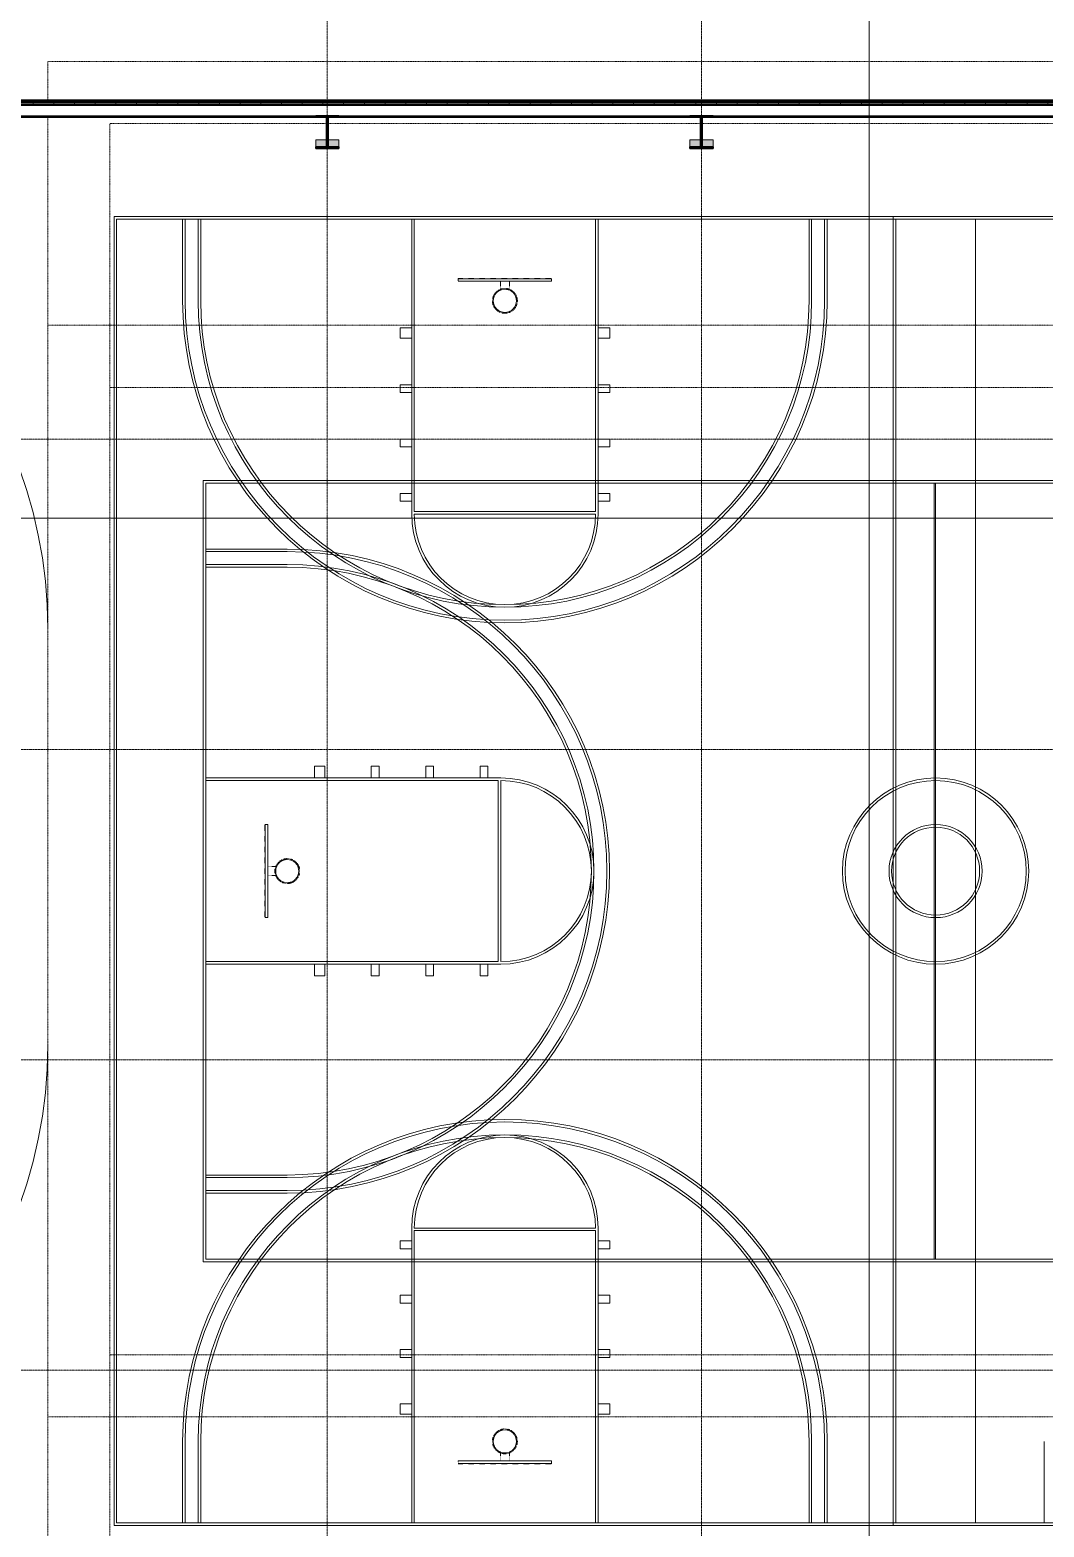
# Model space of a CAD drawing. Header units: inches. Extents: x 21836 to 26424, y -23174 to -20350.
# Drawn here: x 24590 to 25373, y -22231 to -21074 of the extents above; entities that cross this region are included whole.
import ezdxf

# ---------------------------------------------------------------- set-up
doc = ezdxf.new("R2010")
doc.units = ezdxf.units.IN
doc.header["$MEASUREMENT"] = 0
for name, pattern in [('Dash', [0.25, 0.125, -0.125]), ('Dash 1_16_', [0.125, 0.0625, -0.0625]), ('Grid Line 1_2_', [0.875, 0.5, -0.125, 0.125, -0.125])]:
    doc.linetypes.add(name, pattern=pattern)
for name, color, linetype, lineweight in [('A-DETL', 90, 'Continuous', 9), ('A-WALL', 113, 'Continuous', 13), ('A-WALL-PATT', 111, 'Continuous', 50), ('G-ANNO-SYMB', 111, 'Continuous', 9), ('L-SITE-WALL', 31, 'Continuous', 13), ('Q-SPCQ', 91, 'Continuous', 9), ('Q-SPCQ-HDLN', 91, 'Dash', 9), ('S-COLS', 52, 'Continuous', 9), ('S-GRID', 1, 'Continuous', 9)]:
    doc.layers.add(name, color=color, linetype=linetype, lineweight=lineweight)
pattern_1 = [(45, (0, 0), (-12.671354, 12.671354), []), (45, (0, 19.2), (-12.671354, 12.671354), [])]

# ---------------------------------------------------------------- blocks, each defined once
blk = doc.blocks.new('Basketball_Backstop-Performance_Sports_Systems-3103-Ceiling_Hung - 27_-0_ to 27_-11 7_8_-652462-First Floor Plan')
at = {"layer": 'Q-SPCQ-HDLN'}
for p, q in [((-36, 0), (-36, 2.2)), ((-36, 2.2), (36, 2.2)), ((36, 2.2), (36, 0)), ((36, 0), (-36, 0)), ((-3.5, 0), (-3.5, -6.2)), ((3.5, 0), (3.5, -6.2))]:
    blk.add_line(p, q, dxfattribs=at)
for radius in [9.63, 9]:
    blk.add_circle((0, -15.1), radius, dxfattribs=at)
blk = doc.blocks.new('Basketball_Backstop-Performance_Sports_Systems-3103-Ceiling_Hung - 27_-0_ to 27_-11 7_8_-706978-First Floor Plan')
at = {"layer": 'Q-SPCQ-HDLN'}
for p, q in [((36, 0), (-36, 0)), ((-36, 0), (-36, -2.2)), ((-3.5, 0), (-3.5, 6.2)), ((3.5, 0), (3.5, 6.2)), ((36, -2.2), (36, 0)), ((-36, -2.2), (36, -2.2))]:
    blk.add_line(p, q, dxfattribs=at)
for radius in [9.62, 9]:
    blk.add_circle((0, 15.1), radius, dxfattribs=at)

msp = doc.modelspace()

# ---------------------------------------------------------------- hatches: boundary and pattern name
at = {"layer": 'A-WALL-PATT', "lineweight": 9}
h = msp.add_hatch(dxfattribs=at)
h.set_pattern_fill('FP_10', color=256, style=0, pattern_type=2)
h.set_pattern_definition([(0, (0, 0), (0, 16), []), (90, (0, 0), (-16, 1e-15), [])])
h.paths.add_polyline_path([(25820, -21131.3), (25820, -21130.3), (24064.7, -21130.3), (24064.7, -21131.3), (25810.9, -21131.3)], flags=0)
at = {"layer": 'S-COLS'}
h = msp.add_hatch(dxfattribs=at)
h.set_pattern_fill('FP_1', color=256, style=0, pattern_type=2)
h.set_pattern_definition(pattern_1)
h.paths.add_polyline_path([(24828.4, -21141.3), (24828.4, -21140.1), (24810.4, -21140.1), (24810.4, -21141.3)], flags=0)
h = msp.add_hatch(dxfattribs=at)
h.set_pattern_fill('FP_1', color=256, style=0, pattern_type=2)
h.set_pattern_definition(pattern_1)
h.paths.add_polyline_path([(24820, -21164.2), (24820, -21141.3), (24818.8, -21141.3), (24818.8, -21164.2)], flags=0)
h = msp.add_hatch(dxfattribs=at)
h.set_pattern_fill('FP_1', color=256, style=0, pattern_type=2)
h.set_pattern_definition(pattern_1)
h.paths.add_polyline_path([(25117.4, -21141.3), (25117.4, -21140.1), (25099.4, -21140.1), (25099.4, -21141.3)], flags=0)
h = msp.add_hatch(dxfattribs=at)
h.set_pattern_fill('FP_1', color=256, style=0, pattern_type=2)
h.set_pattern_definition(pattern_1)
h.paths.add_polyline_path([(25109, -21164.2), (25109, -21141.3), (25107.8, -21141.3), (25107.8, -21164.2)], flags=0)
h = msp.add_hatch(color=256, dxfattribs=at)
h.paths.add_polyline_path([(24818.8, -21164.2), (24818.8, -21158.8), (24810.4, -21158.8), (24810.4, -21164.2)], flags=0)
h.paths.add_polyline_path([(24828.4, -21164.2), (24828.4, -21158.8), (24820, -21158.8), (24820, -21164.2)], flags=0)
h = msp.add_hatch(color=256, dxfattribs=at)
h.paths.add_polyline_path([(25107.8, -21164.2), (25107.8, -21158.8), (25099.4, -21158.8), (25099.4, -21164.2)], flags=0)
h.paths.add_polyline_path([(25117.4, -21164.2), (25117.4, -21158.8), (25109, -21158.8), (25109, -21164.2)], flags=0)
h = msp.add_hatch(dxfattribs=at)
h.set_pattern_fill('FP_1', color=256, style=0, pattern_type=2)
h.set_pattern_definition(pattern_1)
h.paths.add_polyline_path([(24828.4, -21165.5), (24828.4, -21164.2), (24810.4, -21164.2), (24810.4, -21165.5)], flags=0)
h = msp.add_hatch(dxfattribs=at)
h.set_pattern_fill('FP_1', color=256, style=0, pattern_type=2)
h.set_pattern_definition(pattern_1)
h.paths.add_polyline_path([(25117.4, -21165.5), (25117.4, -21164.2), (25099.4, -21164.2), (25099.4, -21165.5)], flags=0)

# ---------------------------------------------------------------- linework, layer by layer
at = {"layer": 'A-DETL', "linetype": 'Dash 1_16_'}
for p, q in [((25975.4, -21098.1), (24603.4, -21098.1)), ((24603.4, -21098.1), (24603.4, -21128.6)), ((24603.4, -21140.7), (24603.4, -22350.1)), ((24651.4, -21146.1), (24651.4, -22302.1)), ((24818.8, -21146.1), (24651.4, -21146.1)), ((25107.8, -21146.1), (24820, -21146.1)), ((25396.8, -21146.1), (25109, -21146.1)), ((25975.4, -21302.1), (24603.4, -21302.1)), ((25927.4, -21350.1), (24651.4, -21350.1)), ((25927.4, -22098.1), (24651.4, -22098.1)), ((25975.4, -22146.1), (24603.4, -22146.1))]:
    msp.add_line(p, q, dxfattribs=at)
at = {"layer": 'A-DETL'}
for p, q in [((24654.6, -21218.1), (25924.2, -21218.1)), ((24654.6, -21218.1), (24654.6, -22230.1)), ((24656.6, -21220.1), (24656.6, -22228.1)), ((24656.6, -21220.1), (25922.2, -21220.1)), ((24707.6, -21283.1), (24707.6, -21220.1)), ((24709.6, -21283.1), (24709.6, -21220.1)), ((24719.6, -21283.1), (24719.6, -21220.1)), ((24721.6, -21283.1), (24721.6, -21220.1)), ((24884.6, -21448.1), (24884.6, -21220.1)), ((24886.6, -21446.1), (24886.6, -21220.1)), ((25026.6, -21446.1), (25026.6, -21220.1)), ((25028.6, -21448.1), (25028.6, -21220.1)), ((25191.6, -21283.1), (25191.6, -21220.1)), ((25193.6, -21283.1), (25193.6, -21220.1)), ((25203.6, -21283.1), (25203.6, -21220.1)), ((25205.6, -21283.1), (25205.6, -21220.1)), ((25256.6, -21218.1), (25256.6, -22230.1)), ((25258.6, -21220.1), (25258.6, -22228.1)), ((25320.2, -21220.1), (25320.2, -22228.1)), ((24920.6, -21266.1), (24992.6, -21266.1)), ((24920.6, -21268.1), (24992.6, -21268.1)), ((24992.6, -21268.1), (24992.6, -21266.1)), ((24884.6, -21304.1), (24875.6, -21304.1)), ((24875.6, -21312.1), (24875.6, -21304.1)), ((25028.6, -21304.1), (25037.6, -21304.1)), ((25037.6, -21312.1), (25037.6, -21304.1)), ((24884.6, -21312.1), (24875.6, -21312.1)), ((25028.6, -21312.1), (25037.6, -21312.1)), ((24884.6, -21348.1), (24875.6, -21348.1)), ((24875.6, -21354.1), (24875.6, -21348.1)), ((24884.6, -21354.1), (24875.6, -21354.1)), ((25028.6, -21348.1), (25037.6, -21348.1)), ((25028.6, -21354.1), (25037.6, -21354.1)), ((25037.6, -21354.1), (25037.6, -21348.1)), ((24884.6, -21390.1), (24875.6, -21390.1)), ((24875.6, -21396.1), (24875.6, -21390.1)), ((25028.6, -21390.1), (25037.6, -21390.1)), ((25037.6, -21396.1), (25037.6, -21390.1)), ((24884.6, -21396.1), (24875.6, -21396.1)), ((25028.6, -21396.1), (25037.6, -21396.1)), ((25855.4, -21422.1), (24723.4, -21422.1)), ((24723.4, -21422.1), (24723.4, -22026.1)), ((24725.4, -21424.1), (24725.4, -22024.1)), ((25853.4, -21424.1), (24725.4, -21424.1)), ((25288.4, -21424.1), (25288.4, -22024.1)), ((25289.4, -21424.1), (25289.4, -22024.1)), ((24884.6, -21432.1), (24875.6, -21432.1)), ((24875.6, -21438.1), (24875.6, -21432.1)), ((25028.6, -21432.1), (25037.6, -21432.1)), ((25037.6, -21438.1), (25037.6, -21432.1)), ((24884.6, -21438.1), (24875.6, -21438.1)), ((24886.6, -21446.1), (25026.6, -21446.1)), ((24886.6, -21448.1), (25026.6, -21448.1)), ((25028.6, -21438.1), (25037.6, -21438.1)), ((24788.4, -21475.1), (24725.4, -21475.1)), ((24788.4, -21477.1), (24725.4, -21477.1)), ((24788.4, -21487.1), (24725.4, -21487.1)), ((24788.4, -21489.1), (24725.4, -21489.1)), ((24809.4, -21652.1), (24809.4, -21643.1)), ((24817.4, -21643.1), (24809.4, -21643.1)), ((24817.4, -21652.1), (24817.4, -21643.1)), ((24853.4, -21652.1), (24853.4, -21643.1)), ((24859.4, -21643.1), (24853.4, -21643.1)), ((24859.4, -21652.1), (24859.4, -21643.1)), ((24895.4, -21652.1), (24895.4, -21643.1)), ((24901.4, -21643.1), (24895.4, -21643.1)), ((24901.4, -21652.1), (24901.4, -21643.1)), ((24937.4, -21652.1), (24937.4, -21643.1)), ((24943.4, -21643.1), (24937.4, -21643.1)), ((24943.4, -21652.1), (24943.4, -21643.1)), ((24953.4, -21652.1), (24725.4, -21652.1)), ((24951.4, -21654.1), (24725.4, -21654.1)), ((24951.4, -21794.1), (24951.4, -21654.1)), ((24953.4, -21794.1), (24953.4, -21654.1)), ((24771.4, -21760.1), (24771.4, -21688.1)), ((24773.4, -21760.1), (24773.4, -21688.1)), ((24773.4, -21760.1), (24771.4, -21760.1)), ((24951.4, -21794.1), (24725.4, -21794.1)), ((24953.4, -21796.1), (24725.4, -21796.1)), ((24809.4, -21796.1), (24809.4, -21805.1)), ((24817.4, -21796.1), (24817.4, -21805.1)), ((24853.4, -21796.1), (24853.4, -21805.1)), ((24859.4, -21796.1), (24859.4, -21805.1)), ((24895.4, -21796.1), (24895.4, -21805.1)), ((24901.4, -21796.1), (24901.4, -21805.1)), ((24937.4, -21796.1), (24937.4, -21805.1)), ((24943.4, -21796.1), (24943.4, -21805.1)), ((24817.4, -21805.1), (24809.4, -21805.1)), ((24859.4, -21805.1), (24853.4, -21805.1)), ((24901.4, -21805.1), (24895.4, -21805.1)), ((24943.4, -21805.1), (24937.4, -21805.1)), ((24788.4, -21959.1), (24725.4, -21959.1)), ((24788.4, -21961.1), (24725.4, -21961.1)), ((24788.4, -21971.1), (24725.4, -21971.1)), ((24788.4, -21973.1), (24725.4, -21973.1)), ((24884.6, -22000.1), (24884.6, -22228.1)), ((24886.6, -22000.1), (25026.6, -22000.1)), ((24886.6, -22002.1), (25026.6, -22002.1)), ((24886.6, -22002.1), (24886.6, -22228.1)), ((25026.6, -22002.1), (25026.6, -22228.1)), ((25028.6, -22000.1), (25028.6, -22228.1)), ((24875.6, -22010.1), (24875.6, -22016.1)), ((24884.6, -22010.1), (24875.6, -22010.1)), ((24884.6, -22016.1), (24875.6, -22016.1)), ((25028.6, -22010.1), (25037.6, -22010.1)), ((25028.6, -22016.1), (25037.6, -22016.1)), ((25037.6, -22010.1), (25037.6, -22016.1)), ((24723.4, -22026.1), (25855.4, -22026.1)), ((24725.4, -22024.1), (25853.4, -22024.1)), ((24875.6, -22052.1), (24875.6, -22058.1)), ((24884.6, -22052.1), (24875.6, -22052.1)), ((24884.6, -22058.1), (24875.6, -22058.1)), ((25028.6, -22052.1), (25037.6, -22052.1)), ((25028.6, -22058.1), (25037.6, -22058.1)), ((25037.6, -22052.1), (25037.6, -22058.1)), ((24875.6, -22094.1), (24875.6, -22100.1)), ((24884.6, -22094.1), (24875.6, -22094.1)), ((25028.6, -22094.1), (25037.6, -22094.1)), ((25037.6, -22094.1), (25037.6, -22100.1)), ((24884.6, -22100.1), (24875.6, -22100.1)), ((25028.6, -22100.1), (25037.6, -22100.1)), ((24875.6, -22136.1), (24875.6, -22144.1)), ((24884.6, -22136.1), (24875.6, -22136.1)), ((25028.6, -22136.1), (25037.6, -22136.1)), ((25037.6, -22136.1), (25037.6, -22144.1)), ((24884.6, -22144.1), (24875.6, -22144.1)), ((25028.6, -22144.1), (25037.6, -22144.1)), ((24707.6, -22165.1), (24707.6, -22228.1)), ((24709.6, -22165.1), (24709.6, -22228.1)), ((24719.6, -22165.1), (24719.6, -22228.1)), ((24721.6, -22165.1), (24721.6, -22228.1)), ((25191.6, -22165.1), (25191.6, -22228.1)), ((25193.6, -22165.1), (25193.6, -22228.1)), ((25203.6, -22165.1), (25203.6, -22228.1)), ((25205.6, -22165.1), (25205.6, -22228.1)), ((25373.2, -22165.1), (25373.2, -22228.1)), ((24920.6, -22180.1), (24992.6, -22180.1)), ((24920.6, -22182.1), (24992.6, -22182.1)), ((24992.6, -22180.1), (24992.6, -22182.1)), ((24654.6, -22230.1), (25924.2, -22230.1)), ((24656.6, -22228.1), (25922.2, -22228.1))]:
    msp.add_line(p, q, dxfattribs=at)
for centre, radius in [((24956.6, -21283.1), 9), ((25289.4, -21724.1), 72), ((25289.4, -21724.1), 70), ((25289.4, -21724.1), 36), ((25289.4, -21724.1), 34), ((24788.4, -21724.1), 9), ((24956.6, -22165.1), 9)]:
    msp.add_circle(centre, radius, dxfattribs=at)
for centre, radius, start, end in [((24243.4, -21536.8), 360, 0, 90), ((24956.6, -21283.1), 249, 180, 270), ((24956.6, -21283.1), 247, 180, 270), ((24956.6, -21283.1), 237, 180, 270), ((24956.6, -21283.1), 235, 180, 270), ((24956.6, -21283.1), 247, 270, 0), ((24956.6, -21283.1), 249, 270, 0), ((24956.6, -21283.1), 235, 270, 0), ((24956.6, -21283.1), 237, 270, 0), ((24956.6, -21448.1), 72, 180, 0), ((24956.6, -21448.1), 70, 180, 0), ((24788.4, -21724.1), 249, 0, 90), ((24788.4, -21724.1), 247, 0, 90), ((24788.4, -21724.1), 237, 0, 90), ((24788.4, -21724.1), 235, 0, 90), ((24953.4, -21724.1), 72, 270, 90), ((24953.4, -21724.1), 70, 270, 90), ((24788.4, -21724.1), 247, 270, 0), ((24788.4, -21724.1), 249, 270, 0), ((24788.4, -21724.1), 235, 270, 0), ((24788.4, -21724.1), 237, 270, 0), ((24243.4, -21858.8), 360, 270, 0), ((24956.6, -22165.1), 249, 90, 180), ((24956.6, -22165.1), 247, 90, 180), ((24956.6, -22165.1), 249, 360, 90), ((24956.6, -22165.1), 247, 360, 90), ((24956.6, -22165.1), 237, 90, 180), ((24956.6, -22165.1), 235, 90, 180), ((24956.6, -22000.1), 72, 0, 180), ((24956.6, -22000.1), 70, 0, 180), ((24956.6, -22165.1), 237, 360, 90), ((24956.6, -22165.1), 235, 360, 90)]:
    msp.add_arc(centre, radius, start, end, dxfattribs=at)
at = {"layer": 'A-WALL'}
for p, q in [((24064.7, -21129.6), (25820, -21129.6)), ((24064.7, -21130.3), (25820, -21130.3)), ((24064.7, -21131.3), (25820, -21131.3)), ((24064.7, -21132.1), (25820, -21132.1)), ((24064.7, -21140.1), (25820, -21140.1))]:
    msp.add_line(p, q, dxfattribs=at)
at = {"layer": 'G-ANNO-SYMB'}
for p, q in [((25238.1, -20427.1), (25238.1, -23161.9)), ((26346.9, -21451.1), (21848.3, -21451.1))]:
    msp.add_line(p, q, dxfattribs=at)
at = {"layer": 'L-SITE-WALL', "lineweight": 50}
for p, q in [((25820, -21128.6), (24064.7, -21128.6)), ((24064.7, -21140.7), (25820, -21140.7))]:
    msp.add_line(p, q, dxfattribs=at)
at = {"layer": 'S-COLS', "lineweight": 30}
for p, q in [((24810.4, -21140.1), (24810.4, -21141.3)), ((24828.4, -21140.1), (24810.4, -21140.1)), ((24810.4, -21141.3), (24828.4, -21141.3)), ((24818.8, -21141.3), (24818.8, -21164.2)), ((24820, -21141.3), (24818.8, -21141.3)), ((24820, -21164.2), (24820, -21141.3)), ((24828.4, -21141.3), (24828.4, -21140.1)), ((25099.4, -21140.1), (25099.4, -21141.3)), ((25117.4, -21140.1), (25099.4, -21140.1)), ((25099.4, -21141.3), (25117.4, -21141.3)), ((25107.8, -21141.3), (25107.8, -21164.2)), ((25109, -21141.3), (25107.8, -21141.3)), ((25109, -21164.2), (25109, -21141.3)), ((25117.4, -21141.3), (25117.4, -21140.1)), ((24810.4, -21164.2), (24810.4, -21165.5)), ((24828.4, -21164.2), (24810.4, -21164.2)), ((24810.4, -21165.5), (24828.4, -21165.5)), ((24818.8, -21164.2), (24820, -21164.2)), ((24828.4, -21165.5), (24828.4, -21164.2)), ((25099.4, -21164.2), (25099.4, -21165.5)), ((25117.4, -21164.2), (25099.4, -21164.2)), ((25099.4, -21165.5), (25117.4, -21165.5)), ((25107.8, -21164.2), (25109, -21164.2)), ((25117.4, -21165.5), (25117.4, -21164.2))]:
    msp.add_line(p, q, dxfattribs=at)
at = {"layer": 'S-COLS'}
for p, q in [((24810.4, -21164.2), (24810.4, -21158.8)), ((24810.4, -21158.8), (24818.8, -21158.8)), ((24820, -21158.8), (24828.4, -21158.8)), ((24828.4, -21164.2), (24828.4, -21158.8)), ((25099.4, -21164.2), (25099.4, -21158.8)), ((25099.4, -21158.8), (25107.8, -21158.8)), ((25109, -21158.8), (25117.4, -21158.8)), ((25117.4, -21164.2), (25117.4, -21158.8))]:
    msp.add_line(p, q, dxfattribs=at)
at = {"layer": 'S-GRID', "linetype": 'Grid Line 1_2_'}
for p, q in [((24819.4, -22848.2), (24819.4, -20426.1)), ((25108.4, -22848.2), (25108.4, -20426.1)), ((26354.3, -21390.1), (22045.5, -21390.1)), ((26354.3, -21630.1), (22045.5, -21630.1)), ((26354.3, -21870.1), (22045.5, -21870.1)), ((26354.3, -22110.1), (22045.5, -22110.1))]:
    msp.add_line(p, q, dxfattribs=at)

# ---------------------------------------------------------------- block references
at = {"layer": 'Q-SPCQ'}
for name, p in [('Basketball_Backstop-Performance_Sports_Systems-3103-Ceiling_Hung - 27_-0_ to 27_-11 7_8_-652462-First Floor Plan', (24956.6, -21268.1)), ('Basketball_Backstop-Performance_Sports_Systems-3103-Ceiling_Hung - 27_-0_ to 27_-11 7_8_-706978-First Floor Plan', (24956.6, -22180.1))]:
    msp.add_blockref(name, p, dxfattribs=at)
at = {"layer": 'Q-SPCQ', "rotation": 90.00000000009707}
msp.add_blockref('Basketball_Backstop-Performance_Sports_Systems-3103-Ceiling_Hung - 27_-0_ to 27_-11 7_8_-652462-First Floor Plan', (24773.4, -21724.1), dxfattribs=at)

doc.saveas('drawing.dxf')
